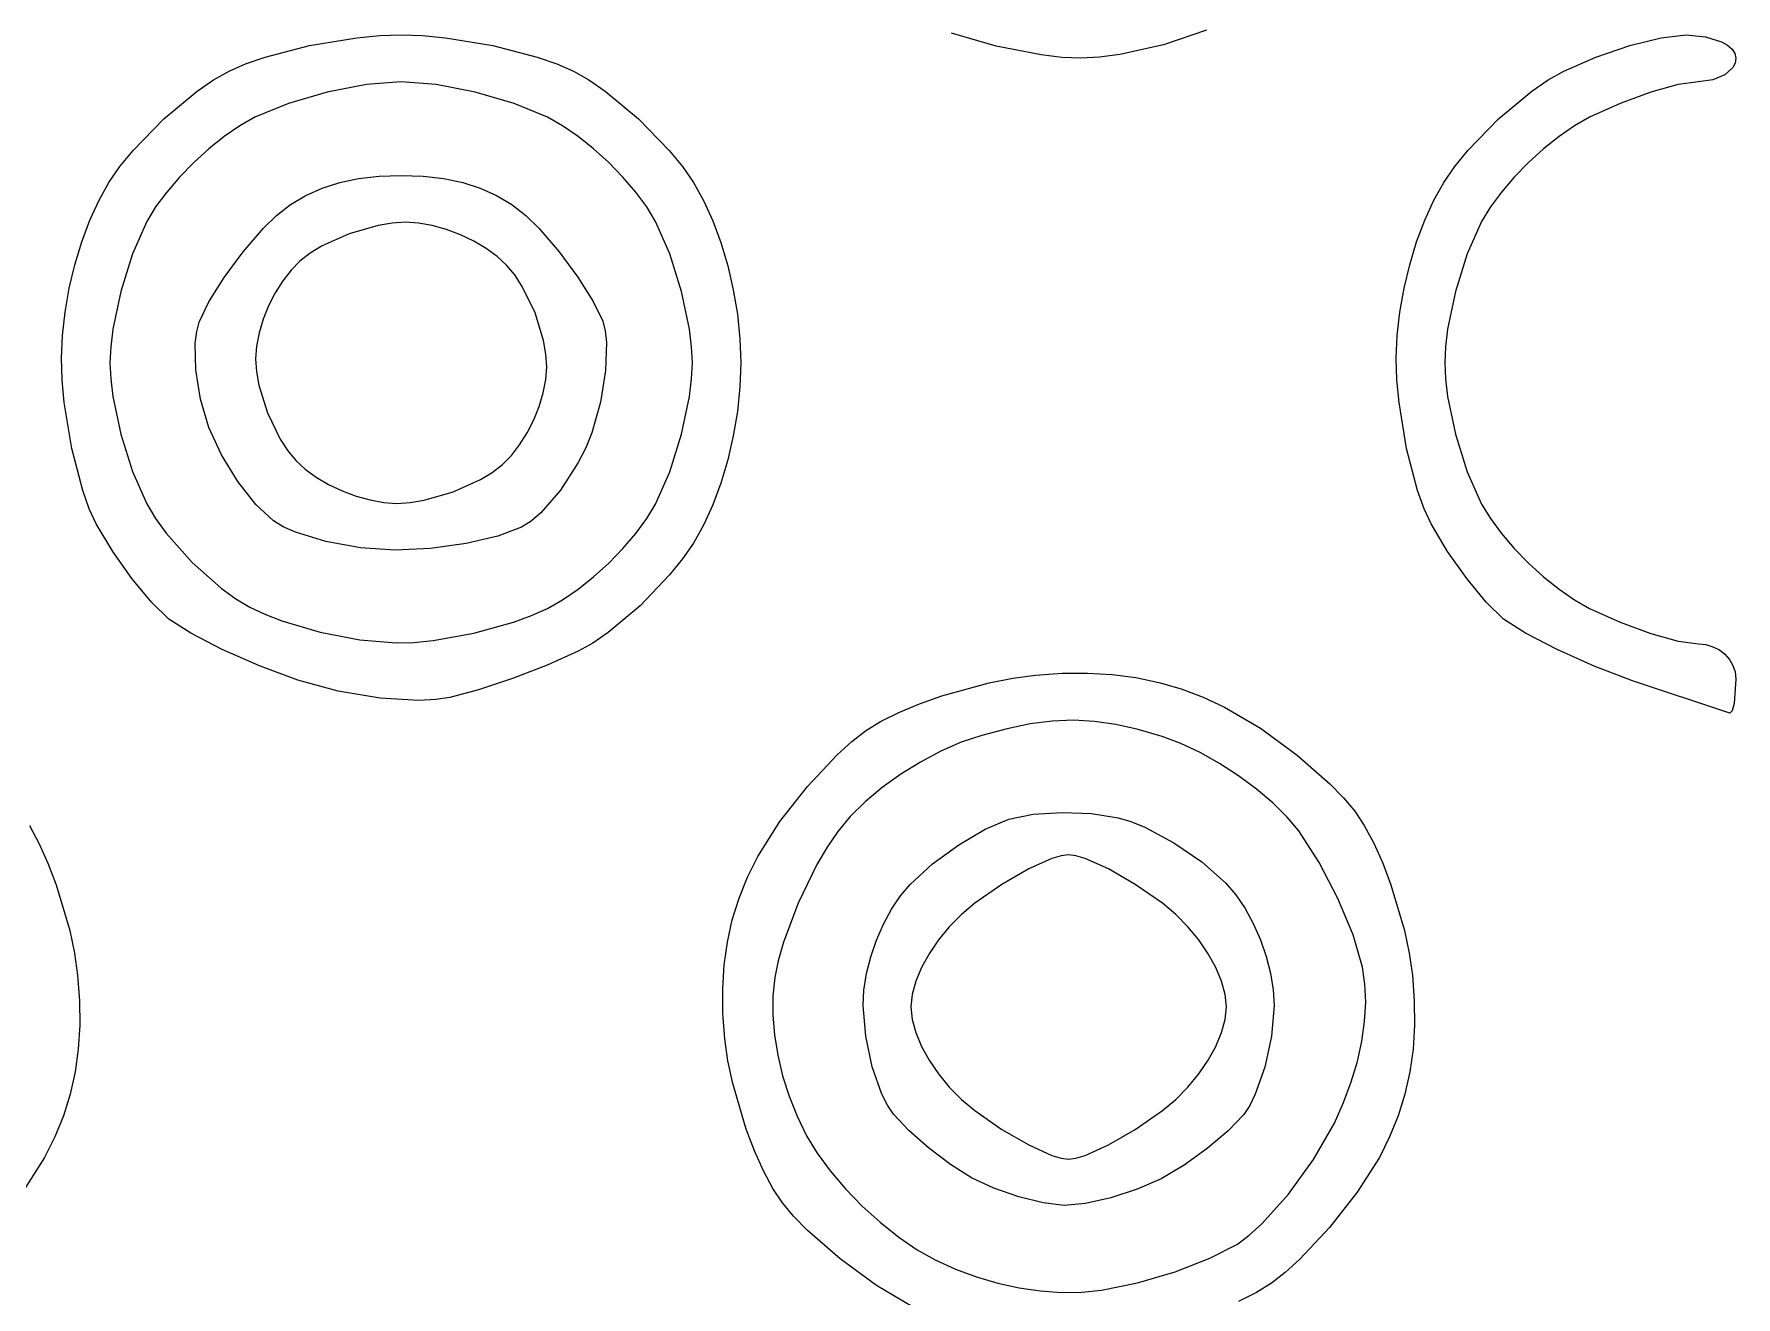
# Model space of a CAD drawing. Extents: x 94 to 886, y 19 to 528.
# Drawn here: x 684.1 to 886.2, y 238.7 to 388.6 of the extents above; entities that cross this region are included whole.
import ezdxf

# ---------------------------------------------------------------- set-up
doc = ezdxf.new("R2010")
doc.units = 0

msp = doc.modelspace()

# ---------------------------------------------------------------- linework, layer by layer
at = {"layer": 'Layer 1'}
for p, q in [((716.775863, 387.268416), (722.386989, 388.19381)), ((722.386989, 388.19381), (725.106039, 388.445768)), ((725.106039, 388.445768), (727.6556, 388.53368)), ((727.6556, 388.53368), (730.20519, 388.445768)), ((730.20519, 388.445768), (732.924255, 388.19381)), ((732.924255, 388.19381), (738.535388, 387.268416)), ((798.329825, 387.191429), (793.020119, 388.736434)), ((823.283434, 389.087971), (818.187475, 387.363339)), ((873.561625, 387.268446), (877.29435, 388.19384)), ((877.29435, 388.19384), (880.2692, 388.53371)), ((880.2692, 388.53371), (882.563003, 388.314234)), ((882.563003, 388.314234), (884.4414, 387.71665)), ((711.493105, 385.898822), (716.775863, 387.268416)), ((738.535388, 387.268416), (743.818152, 385.898822)), ((803.660644, 386.148509), (798.329825, 387.191429)), ((806.129197, 385.865111), (803.660644, 386.148509)), ((813.001028, 386.196997), (810.571749, 385.878817)), ((818.187475, 387.363339), (813.001028, 386.196997)), ((869.548063, 385.898852), (873.561625, 387.268446)), ((884.4414, 387.71665), (885.164253, 387.304587)), ((885.164253, 387.304587), (885.710572, 386.832221)), ((885.710572, 386.832221), (886.05613, 386.310959)), ((886.05613, 386.310959), (886.1767, 385.75221)), ((705.360996, 383.179356), (707.2096, 384.22635)), ((707.2096, 384.22635), (709.184515, 385.091613)), ((709.184515, 385.091613), (711.493105, 385.898822)), ((743.818152, 385.898822), (746.126756, 385.091613)), ((746.126756, 385.091613), (748.1017, 384.22635)), ((748.1017, 384.22635), (749.950271, 383.179363)), ((808.3573, 385.76697), (806.129197, 385.865111)), ((810.571749, 385.878817), (808.3573, 385.76697)), ((863.882101, 383.179386), (865.7307, 384.22638)), ((865.7307, 384.22638), (869.548063, 385.898852)), ((885.824284, 384.672205), (884.864725, 383.787779)), ((886.085543, 385.193464), (885.824284, 384.672205)), ((886.1767, 385.75221), (886.085543, 385.193464)), ((703.414422, 381.851251), (705.360996, 383.179356)), ((723.519994, 382.637612), (718.863175, 381.731095)), ((727.6556, 382.97055), (723.519994, 382.637612)), ((731.791263, 382.637612), (727.6556, 382.97055)), ((736.4481, 381.731095), (731.791263, 382.637612)), ((749.950271, 383.179363), (751.89682, 381.851264)), ((861.935536, 381.851281), (863.882101, 383.179386)), ((879.308919, 382.637782), (876.0723, 381.731265)), ((881.7103, 382.97072), (879.308919, 382.637782)), ((883.444553, 383.190195), (881.7103, 382.97072)), ((884.864725, 383.787779), (883.444553, 383.190195)), ((699.461275, 378.568477), (703.414422, 381.851251)), ((714.255669, 380.389443), (710.268, 378.7511)), ((718.863175, 381.731095), (714.255669, 380.389443)), ((741.055588, 380.389443), (736.4481, 381.731095)), ((745.0432, 378.7511), (741.055588, 380.389443)), ((751.89682, 381.851264), (755.849938, 378.568496)), ((857.982413, 378.568507), (861.935536, 381.851281)), ((872.424381, 380.389613), (868.7891, 378.75127)), ((876.0723, 381.731265), (872.424381, 380.389613)), ((695.817991, 374.811565), (699.461275, 378.568477)), ((710.268, 378.7511), (708.48042, 377.736997)), ((746.830809, 377.737), (745.0432, 378.7511)), ((755.849938, 378.568496), (759.493211, 374.811581)), ((854.339133, 374.811595), (857.982413, 378.568507)), ((868.7891, 378.75127), (867.001492, 377.737167)), ((706.640256, 376.468995), (704.80012, 374.997867)), ((708.48042, 377.736997), (706.640256, 376.468995)), ((748.670989, 376.468998), (746.830809, 377.737)), ((750.511134, 374.997869), (748.670989, 376.468998)), ((865.161314, 376.469165), (863.321176, 374.998037)), ((867.001492, 377.737167), (865.161314, 376.469165)), ((694.258744, 372.890787), (695.817991, 374.811565)), ((704.80012, 374.997867), (703.012625, 373.374386)), ((752.298638, 373.374386), (750.511134, 374.997869)), ((759.493211, 374.811581), (761.052456, 372.890797)), ((852.779873, 372.890817), (854.339133, 374.811595)), ((863.321176, 374.998037), (861.533688, 373.374556)), ((692.9524, 371.01405), (694.258744, 372.890787)), ((703.012625, 373.374386), (701.330383, 371.649326)), ((753.980892, 371.649324), (752.298638, 373.374386)), ((761.052456, 372.890797), (762.3588, 371.01405)), ((851.4735, 371.01408), (852.779873, 372.890817)), ((861.533688, 373.374556), (859.851456, 371.649496)), ((691.771949, 368.916867), (692.9524, 371.01405)), ((701.330383, 371.649326), (699.806006, 369.873459)), ((716.326441, 369.464201), (718.262088, 370.334835)), ((718.262088, 370.334835), (720.349342, 371.003016)), ((720.349342, 371.003016), (722.601689, 371.473901)), ((722.601689, 371.473901), (725.032613, 371.75265)), ((725.032613, 371.75265), (727.6556, 371.84442)), ((727.6556, 371.84442), (730.27862, 371.75265)), ((730.27862, 371.75265), (732.709569, 371.473901)), ((732.709569, 371.473901), (734.961934, 371.003016)), ((734.961934, 371.003016), (737.0492, 370.334835)), ((737.0492, 370.334835), (738.984854, 369.464201)), ((755.505292, 369.873456), (753.980892, 371.649324)), ((762.3588, 371.01405), (763.570894, 368.866204)), ((850.293053, 368.916897), (851.4735, 371.01408)), ((859.851456, 371.649496), (858.327092, 369.873629)), ((690.693789, 366.548187), (691.771949, 368.916867)), ((698.492108, 368.09756), (697.4413, 366.3724)), ((699.806006, 369.873459), (698.492108, 368.09756)), ((712.856032, 367.094942), (714.528917, 368.385956)), ((714.528917, 368.385956), (716.326441, 369.464201)), ((738.984854, 369.464201), (740.782381, 368.385956)), ((740.782381, 368.385956), (742.455268, 367.094942)), ((756.81923, 368.097557), (755.505292, 369.873456)), ((757.8701, 366.3724), (756.81923, 368.097557)), ((763.570894, 368.866204), (764.663705, 366.46758)), ((849.214905, 366.548217), (850.293053, 368.916897)), ((857.013204, 368.09773), (855.9624, 366.37257)), ((858.327092, 369.873629), (857.013204, 368.09773)), ((689.734751, 363.970773), (690.693789, 366.548187)), ((697.4413, 366.3724), (695.743661, 362.523988)), ((711.2943, 365.586), (712.856032, 367.094942)), ((724.924547, 365.918166), (721.486125, 364.929135)), ((726.591976, 366.187452), (724.924547, 365.918166)), ((728.1564, 366.28141), (726.591976, 366.187452)), ((729.710605, 366.177587), (728.1564, 366.28141)), ((731.348747, 365.880027), (729.710605, 366.177587)), ((733.021515, 365.409597), (731.348747, 365.880027)), ((742.455268, 367.094942), (744.017, 365.586)), ((759.567666, 362.524006), (757.8701, 366.3724)), ((764.663705, 366.46758), (765.624185, 363.867872)), ((848.255882, 363.970803), (849.214905, 366.548217)), ((855.9624, 366.37257), (854.264719, 362.524158)), ((688.911663, 361.24739), (689.734751, 363.970773)), ((708.886567, 362.76995), (711.2943, 365.586)), ((721.486125, 364.929135), (718.252041, 363.465369)), ((734.6796, 364.78716), (733.021515, 365.409597)), ((736.273691, 364.033582), (734.6796, 364.78716)), ((737.754478, 363.169727), (736.273691, 364.033582)), ((744.017, 365.586), (746.42155, 362.778059)), ((765.624185, 363.867872), (766.439288, 361.116769)), ((847.432813, 361.24742), (848.255882, 363.970803)), ((695.743661, 362.523988), (694.353438, 358.077422)), ((706.646038, 359.728962), (708.886567, 362.76995)), ((716.840033, 362.602664), (715.6332, 361.67792)), ((718.252041, 363.465369), (716.840033, 362.602664)), ((739.072651, 362.216462), (737.754478, 363.169727)), ((740.1789, 361.19465), (739.072651, 362.216462)), ((746.42155, 362.778059), (748.653375, 359.759104)), ((760.957825, 358.077441), (759.567666, 362.524006)), ((854.264719, 362.524158), (852.8745, 358.077592)), ((688.241354, 358.440802), (688.911663, 361.24739)), ((714.57439, 360.610362), (713.586622, 359.338271)), ((715.6332, 361.67792), (714.57439, 360.610362)), ((741.137121, 360.029988), (740.1789, 361.19465)), ((742.031044, 358.667308), (741.137121, 360.029988)), ((766.439288, 361.116769), (767.095967, 358.263964)), ((846.762522, 358.440832), (847.432813, 361.24742)), ((687.740655, 355.613773), (688.241354, 358.440802)), ((694.353438, 358.077422), (693.414095, 353.583296)), ((704.822864, 356.828918), (706.646038, 359.728962)), ((712.691511, 357.909236), (711.910675, 356.370846)), ((713.586622, 359.338271), (712.691511, 357.909236)), ((743.54775, 355.546182), (742.031044, 358.667308)), ((748.653375, 359.759104), (750.463588, 356.891647)), ((761.897122, 353.583306), (760.957825, 358.077441)), ((767.095967, 358.263964), (767.581177, 355.359148)), ((846.261839, 355.613803), (846.762522, 358.440832)), ((852.8745, 358.077592), (851.935181, 353.583466)), ((703.6672, 354.4357), (704.822864, 356.828918)), ((711.910675, 356.370846), (711.265729, 354.770691)), ((750.463588, 356.891647), (751.6033, 354.5382)), ((687.426394, 352.829068), (687.740655, 355.613773)), ((703.367521, 353.297402), (703.6672, 354.4357)), ((711.265729, 354.770691), (710.778291, 353.156359)), ((744.572531, 352.22784), (743.54775, 355.546182)), ((751.6033, 354.5382), (751.892095, 353.403023)), ((767.581177, 355.359148), (767.88187, 352.452013)), ((845.947589, 352.829098), (846.261839, 355.613803)), ((687.3154, 350.14945), (687.426394, 352.829068)), ((693.414095, 353.583296), (693.158338, 351.490457)), ((703.203591, 351.934624), (703.367521, 353.297402)), ((703.26425, 348.74098), (703.203591, 351.934624)), ((710.778291, 353.156359), (710.469975, 351.575439)), ((744.851548, 350.618641), (744.572531, 352.22784)), ((751.892095, 353.403023), (752.040645, 352.009357)), ((752.040645, 352.009357), (751.938563, 348.664285)), ((762.152867, 351.490462), (761.897122, 353.583306)), ((767.88187, 352.452013), (767.985, 349.59225)), ((845.8366, 350.14948), (845.947589, 352.829098)), ((851.935181, 353.583466), (851.679434, 351.490627)), ((687.397637, 347.589572), (687.3154, 350.14945)), ((693.158338, 351.490457), (693.0691, 349.5922)), ((710.469975, 351.575439), (710.3624, 350.07552)), ((710.3624, 350.07552), (710.459756, 348.565729)), ((744.9489, 349.10885), (744.851548, 350.618641)), ((762.2421, 349.5922), (762.152867, 351.490462)), ((845.918775, 347.589602), (845.8366, 350.14948)), ((851.679434, 351.490627), (851.5902, 349.59237)), ((693.0691, 349.5922), (693.158079, 347.694382)), ((693.158079, 347.694382), (693.413095, 345.602879)), ((703.811734, 345.265471), (703.26425, 348.74098)), ((710.459756, 348.565729), (710.738783, 346.95653)), ((744.841325, 347.608931), (744.9489, 349.10885)), ((751.938563, 348.664285), (751.340148, 344.938446)), ((761.897122, 345.601046), (762.152867, 347.69391)), ((762.152867, 347.69391), (762.2421, 349.5922)), ((767.985, 349.59225), (767.88187, 346.732461)), ((851.5902, 349.59237), (851.679434, 347.694076)), ((851.679434, 347.694076), (851.935181, 345.601208)), ((687.637425, 344.897085), (687.397637, 347.589572)), ((710.738783, 346.95653), (711.763588, 343.638187)), ((744.045571, 344.413679), (744.533009, 346.028011)), ((744.533009, 346.028011), (744.841325, 347.608931)), ((767.88187, 346.732461), (767.581177, 343.825316)), ((846.158527, 344.897115), (845.918775, 347.589602)), ((688.522025, 339.437051), (687.637425, 344.897085)), ((693.413095, 345.602879), (694.349713, 341.113734)), ((704.8086, 341.9188), (703.811734, 345.265471)), ((711.763588, 343.638187), (713.280298, 340.517062)), ((743.400625, 342.813524), (744.045571, 344.413679)), ((751.340148, 344.938446), (750.2885, 341.2673)), ((760.957825, 341.106899), (761.897122, 345.601046)), ((767.581177, 343.825316), (767.095967, 340.9205)), ((847.043113, 339.437081), (846.158527, 344.897115)), ((851.935181, 345.601208), (852.8745, 341.107054)), ((706.321056, 338.683831), (704.8086, 341.9188)), ((742.619789, 341.275134), (743.400625, 342.813524)), ((694.349713, 341.113734), (695.735898, 336.674597)), ((713.280298, 340.517062), (714.174208, 339.154382)), ((740.73691, 338.574008), (741.724678, 339.846099)), ((741.724678, 339.846099), (742.619789, 341.275134)), ((750.2885, 341.2673), (749.565479, 339.50792)), ((759.567666, 336.660352), (760.957825, 341.106899)), ((767.095967, 340.9205), (766.439288, 338.0677)), ((852.8745, 341.107054), (854.264719, 336.660508)), ((689.833938, 334.414892), (688.522025, 339.437051)), ((708.272375, 335.512325), (706.321056, 338.683831)), ((714.174208, 339.154382), (715.1324, 337.98972)), ((715.1324, 337.98972), (716.238616, 336.967913)), ((739.6781, 337.50645), (740.73691, 338.574008)), ((748.682961, 337.759151), (746.576188, 334.477264)), ((749.565479, 339.50792), (748.682961, 337.759151)), ((766.439288, 338.0677), (765.624185, 335.3166)), ((848.355067, 334.414922), (847.043113, 339.437081)), ((695.735898, 336.674597), (697.4286, 332.8353)), ((716.238616, 336.967913), (717.556766, 336.01466)), ((717.556766, 336.01466), (719.037539, 335.150823)), ((733.825213, 334.25529), (737.059302, 335.719018)), ((737.059302, 335.719018), (738.471296, 336.581711)), ((738.471296, 336.581711), (739.6781, 337.50645)), ((739.6781, 337.50645), (739.6781, 337.50645)), ((757.8701, 332.812), (759.567666, 336.660352)), ((854.264719, 336.660508), (855.9624, 332.81217)), ((690.607866, 332.269747), (689.833938, 334.414892)), ((710.410706, 332.768582), (708.272375, 335.512325)), ((719.037539, 335.150823), (720.631625, 334.397265)), ((720.631625, 334.397265), (722.289714, 333.774848)), ((722.289714, 333.774848), (723.962497, 333.304435)), ((730.386767, 333.266297), (733.825213, 334.25529)), ((746.576188, 334.477264), (744.241695, 331.789269)), ((765.624185, 335.3166), (764.663705, 332.716884)), ((849.129029, 332.269777), (848.355067, 334.414922)), ((691.4379, 330.47615), (690.607866, 332.269747)), ((697.4286, 332.8353), (698.465393, 331.11666)), ((712.4842, 330.8169), (710.410706, 332.768582)), ((723.962497, 333.304435), (725.600662, 333.006888)), ((725.600662, 333.006888), (727.1549, 332.90307)), ((727.1549, 332.90307), (728.719328, 332.997023)), ((728.719328, 332.997023), (730.386767, 333.266297)), ((744.241695, 331.789269), (743.074528, 330.782867)), ((756.81923, 331.086807), (757.8701, 332.812)), ((764.663705, 332.716884), (763.570894, 330.318239)), ((849.9591, 330.47618), (849.129029, 332.269777)), ((855.9624, 332.81217), (857.013204, 331.086977)), ((693.396808, 327.197544), (691.4379, 330.47615)), ((698.465393, 331.11666), (699.743927, 329.35031)), ((712.4842, 330.81689), (712.4842, 330.8169)), ((713.635758, 330.118454), (712.4842, 330.81689)), ((715.093814, 329.466872), (713.635758, 330.118454)), ((718.692013, 328.361316), (715.093814, 329.466872)), ((741.953, 330.0628), (739.138594, 329.005573)), ((743.074528, 330.782867), (741.953, 330.0628)), ((755.505292, 329.310883), (756.81923, 331.086807)), ((763.570894, 330.318239), (762.3588, 328.17035)), ((851.917894, 327.197574), (849.9591, 330.47618)), ((857.013204, 331.086977), (858.327092, 329.311052)), ((699.743927, 329.35031), (702.825238, 325.875734)), ((722.80398, 327.614315), (718.692013, 328.361316)), ((726.9549, 327.33996), (722.80398, 327.614315)), ((731.147431, 327.554809), (726.9549, 327.33996)), ((735.3727, 328.139795), (731.147431, 327.554809)), ((739.138594, 329.005573), (735.3727, 328.139795)), ((752.298638, 325.809926), (753.980892, 327.534999)), ((753.980892, 327.534999), (755.505292, 329.310883)), ((762.3588, 328.17035), (761.064248, 326.301582)), ((858.327092, 329.311052), (859.851456, 327.535166)), ((859.851456, 327.535166), (861.533688, 325.810092)), ((695.674888, 323.972911), (693.396808, 327.197544)), ((702.825238, 325.875734), (706.27058, 322.814091)), ((750.511134, 324.186438), (752.298638, 325.809926)), ((761.064248, 326.301582), (759.538795, 324.403642)), ((854.195925, 323.972941), (851.917894, 327.197574)), ((861.533688, 325.810092), (863.321176, 324.186604)), ((697.989323, 321.173223), (695.674888, 323.972911)), ((748.670989, 322.715306), (750.511134, 324.186438)), ((759.538795, 324.403642), (756.019613, 320.73061)), ((856.510369, 321.173253), (854.195925, 323.972941)), ((863.321176, 324.186604), (865.161314, 322.715472)), ((706.27058, 322.814091), (708.004152, 321.563907)), ((708.004152, 321.563907), (709.678, 320.5679)), ((745.0432, 320.4332), (746.830809, 321.447303)), ((746.830809, 321.447303), (748.670989, 322.715306)), ((865.161314, 322.715472), (867.001492, 321.44747)), ((867.001492, 321.44747), (868.7891, 320.43337)), ((700.0573, 319.16945), (697.989323, 321.173223)), ((709.678, 320.5679), (711.45704, 319.735723)), ((711.45704, 319.735723), (713.491955, 318.954979)), ((741.010017, 318.803373), (743.150748, 319.587757)), ((743.150748, 319.587757), (745.0432, 320.43313)), ((745.0432, 320.43313), (745.0432, 320.4332)), ((756.019613, 320.73061), (752.250098, 317.571972)), ((858.5784, 319.16948), (856.510369, 321.173253)), ((868.7891, 320.43337), (872.424381, 318.795091)), ((702.654123, 317.485105), (700.0573, 319.16945)), ((706.408488, 315.555161), (702.654123, 317.485105)), ((713.491955, 318.954979), (718.043938, 317.6174)), ((718.043938, 317.6174), (722.763002, 316.694376)), ((731.438027, 316.61404), (736.278463, 317.485234)), ((736.278463, 317.485234), (741.010017, 318.803373)), ((752.250098, 317.571972), (750.411732, 316.317027)), ((861.175281, 317.479916), (858.5784, 319.16948)), ((864.929675, 315.535756), (861.175281, 317.479916)), ((872.424381, 318.795091), (876.0723, 317.453471)), ((876.0723, 317.453471), (879.308919, 316.546966)), ((710.817658, 313.617787), (706.408488, 315.555161)), ((722.763002, 316.694376), (727.0782, 316.32512)), ((727.0782, 316.32512), (729.161194, 316.388338)), ((729.161194, 316.388338), (731.438027, 316.61404)), ((748.6791, 315.34845), (744.983483, 313.701892)), ((750.411732, 316.317027), (748.6791, 315.34845)), ((869.338856, 313.577326), (864.929675, 315.535756)), ((879.308919, 316.546966), (881.7103, 316.21403)), ((881.7103, 316.21403), (882.607529, 316.12887)), ((882.607529, 316.12887), (883.444553, 315.8848)), ((883.444553, 315.8848), (884.203057, 315.498933)), ((884.203057, 315.498933), (884.864725, 314.988386)), ((715.3789, 311.91115), (710.817658, 313.617787)), ((744.983483, 313.701892), (740.874663, 312.114202)), ((873.9001, 311.84495), (869.338856, 313.577326)), ((884.864725, 314.988386), (885.411239, 314.370273)), ((885.411239, 314.370273), (885.824284, 313.661707)), ((885.824284, 313.661707), (886.085543, 312.879805)), ((720.154789, 310.612033), (715.3789, 311.91116)), ((715.3789, 311.91116), (715.3789, 311.91115)), ((740.874663, 312.114202), (736.853311, 310.766187)), ((791.8705, 310.04825), (797.502278, 311.595461)), ((797.502278, 311.595461), (800.303946, 312.141417)), ((800.303946, 312.141417), (802.9858, 312.49947)), ((802.9858, 312.49947), (806.144475, 312.720744)), ((806.144475, 312.720744), (809.175216, 312.748311)), ((809.175216, 312.748311), (812.091849, 312.579865)), ((812.091849, 312.579865), (814.9082, 312.2131)), ((814.9082, 312.2131), (817.638095, 311.64571)), ((817.638095, 311.64571), (820.295359, 310.875389)), ((873.9005, 311.84509), (873.9001, 311.84495)), ((885.4566, 307.99149), (873.9005, 311.84509)), ((886.1767, 312.04168), (885.964963, 309.130861)), ((886.085543, 312.879805), (886.1767, 312.04168)), ((725.148263, 309.789044), (720.154789, 310.612033)), ((729.767355, 309.508985), (725.148263, 309.789044)), ((731.751519, 309.593428), (729.767355, 309.508985)), ((733.4201, 309.83865), (731.751519, 309.593428)), ((736.853311, 310.766187), (733.4201, 309.83865)), ((789.205892, 309.1012), (791.8705, 310.04825)), ((820.295359, 310.875389), (822.893819, 309.899831)), ((822.893819, 309.899831), (825.4473, 308.71673)), ((784.592991, 306.995722), (786.752472, 308.074657)), ((786.752472, 308.074657), (789.205892, 309.1012)), ((825.4473, 308.71673), (829.723791, 306.189279)), ((885.735967, 308.273291), (885.4566, 307.99149)), ((885.964963, 309.130861), (885.735967, 308.273291)), ((781.178052, 304.617894), (782.8102, 305.8915)), ((782.8102, 305.8915), (784.592991, 306.995722)), ((796.6052, 305.35156), (794.174442, 304.524874)), ((799.603277, 306.143721), (796.6052, 305.35156)), ((802.370062, 306.705739), (799.603277, 306.143721)), ((804.975467, 307.037192), (802.370062, 306.705739)), ((807.4894, 307.137658), (804.975467, 307.037192)), ((809.98177, 307.006714), (807.4894, 307.137658)), ((812.522487, 306.643937), (809.98177, 307.006714)), ((815.181461, 306.048907), (812.522487, 306.643937)), ((818.0286, 305.2212), (815.181461, 306.048907)), ((820.238615, 304.393811), (818.0286, 305.2212)), ((829.723791, 306.189279), (834.06195, 303.01813)), ((779.45018, 303.053418), (781.178052, 304.617894)), ((791.72597, 303.458211), (789.310529, 302.185494)), ((794.174442, 304.524874), (791.72597, 303.458211)), ((822.530642, 303.309827), (820.238615, 304.393811)), ((824.838051, 302.015291), (822.530642, 303.309827)), ((775.917237, 299.296457), (779.45018, 303.053418)), ((789.310529, 302.185494), (786.978862, 300.740649)), ((827.094212, 300.556245), (824.838051, 302.015291)), ((834.06195, 303.01813), (837.954909, 299.608556)), ((772.631327, 295.109818), (775.917237, 299.296457)), ((784.781713, 299.157598), (782.769823, 297.470267)), ((786.978862, 300.740649), (784.781713, 299.157598)), ((829.232497, 298.978731), (827.094212, 300.556245)), ((837.954909, 299.608556), (839.576043, 297.941007)), ((782.769823, 297.470267), (780.993938, 295.71258)), ((831.186277, 297.328791), (829.232497, 298.978731)), ((832.888921, 295.652466), (831.186277, 297.328791)), ((839.576043, 297.941007), (840.8958, 296.36583)), ((770.0124, 290.9827), (772.631327, 295.109818)), ((780.993938, 295.71258), (779.5048, 293.91846)), ((797.01878, 294.201421), (799.8228, 295.38653)), ((799.8228, 295.38653), (802.725506, 295.976366)), ((802.725506, 295.976366), (806.141775, 296.207576)), ((806.141775, 296.207576), (809.645456, 296.074258)), ((809.645456, 296.074258), (812.8104, 295.57051)), ((812.8104, 295.57051), (814.31932, 295.110242)), ((814.31932, 295.110242), (815.957587, 294.442048)), ((834.2738, 293.9958), (832.888921, 295.652466)), ((840.8958, 296.36583), (842.039974, 294.645326)), ((683.518374, 294.645276), (684.636347, 292.561245)), ((779.5048, 293.91846), (778.253636, 292.076483)), ((793.871212, 292.349051), (797.01878, 294.201421)), ((815.957587, 294.442048), (819.4128, 292.608639)), ((836.674975, 290.272909), (834.2738, 293.9958)), ((842.039974, 294.645326), (843.157948, 292.561295)), ((684.636347, 292.561245), (685.700034, 290.193545)), ((778.253636, 292.076483), (777.031091, 290.000362)), ((790.765214, 290.083051), (793.871212, 292.349051)), ((806.050488, 291.062825), (804.941737, 290.725595)), ((806.9178, 291.18049), (806.050488, 291.062825)), ((807.785112, 291.062825), (806.9178, 291.18049)), ((808.893861, 290.725595), (807.785112, 291.062825)), ((819.4128, 292.608639), (822.757312, 290.323795)), ((843.157948, 292.561295), (844.221639, 290.193595)), ((685.700034, 290.193545), (686.68135, 287.622035)), ((768.786474, 288.518418), (770.0124, 290.9827)), ((777.031091, 290.000362), (774.7947, 285.429765)), ((788.0859, 287.65705), (790.765214, 290.083051)), ((802.182675, 289.487025), (799.006125, 287.653952)), ((804.941737, 290.725595), (802.182675, 289.487025)), ((811.652912, 289.487025), (808.893861, 290.725595)), ((814.829433, 287.653952), (811.652912, 289.487025)), ((822.757312, 290.323795), (825.5724, 287.84103)), ((838.8984, 285.98379), (836.674975, 290.272909)), ((844.221639, 290.193595), (845.202963, 287.622085)), ((686.68135, 287.622035), (688.284528, 282.187022)), ((767.775602, 286.010725), (768.786474, 288.518418)), ((786.941196, 286.297428), (788.0859, 287.65705)), ((799.006125, 287.653952), (795.7776, 285.41555)), ((818.0579, 285.41555), (814.829433, 287.653952)), ((825.5724, 287.84103), (826.769766, 286.43027)), ((845.202963, 287.622085), (846.80617, 282.187072)), ((766.977394, 283.446281), (767.775602, 286.010725)), ((774.7947, 285.429765), (773.041309, 280.774815)), ((785.880427, 284.699501), (786.941196, 286.297428)), ((795.7776, 285.41555), (794.198629, 284.089806)), ((819.6369, 284.089806), (818.0579, 285.41555)), ((826.769766, 286.43027), (827.871586, 284.79813)), ((840.696425, 281.658926), (838.8984, 285.98379)), ((766.389462, 280.811742), (766.977394, 283.446281)), ((784.925597, 282.919766), (785.880427, 284.699501)), ((794.198629, 284.089806), (792.750366, 282.62323)), ((821.085177, 282.62323), (819.6369, 284.089806)), ((827.871586, 284.79813), (828.857303, 282.996669)), ((828.857303, 282.996669), (829.706362, 281.077947)), ((688.284528, 282.187022), (688.85022, 279.483238)), ((783.421776, 279.040857), (784.098712, 281.014719)), ((784.098712, 281.014719), (784.925597, 282.919766)), ((791.457414, 281.055719), (790.344375, 279.427166)), ((792.750366, 282.62323), (791.457414, 281.055719)), ((822.37813, 281.055719), (821.085177, 282.62323)), ((823.491162, 279.427166), (822.37813, 281.055719)), ((829.706362, 281.077947), (830.398208, 279.094024)), ((841.8214, 277.8288), (840.696425, 281.658926)), ((846.80617, 282.187072), (847.371887, 279.483288)), ((688.85022, 279.483238), (689.2212, 276.89508)), ((766.009417, 278.093767), (766.389462, 280.811742)), ((773.041309, 280.774815), (772.422514, 278.593254)), ((782.916792, 277.054677), (783.421776, 279.040857)), ((790.344375, 279.427166), (789.435852, 277.777468)), ((824.399674, 277.777468), (823.491162, 279.427166)), ((830.398208, 279.094024), (830.912283, 277.096957)), ((847.371887, 279.483288), (847.7429, 276.89513)), ((765.834867, 275.279013), (766.009417, 278.093767)), ((772.422514, 278.593254), (772.0166, 276.60366)), ((782.605765, 275.112676), (782.916792, 277.054677)), ((789.435852, 277.777468), (788.756447, 276.146519)), ((825.079067, 276.146519), (824.399674, 277.777468)), ((830.912283, 277.096957), (831.228032, 275.138806)), ((842.116664, 275.808365), (841.8214, 277.8288)), ((689.2212, 276.89508), (689.450508, 273.846742)), ((765.863425, 272.354138), (765.834867, 275.279013)), ((772.0166, 276.60366), (771.796312, 274.425269)), ((782.5107, 273.27135), (782.605765, 275.112676)), ((788.756447, 276.146519), (788.330762, 274.574215)), ((825.504742, 274.574215), (825.079067, 276.146519)), ((831.228032, 275.138806), (831.3249, 273.27163)), ((842.199367, 273.65351), (842.116664, 275.808365)), ((847.7429, 276.89513), (847.972179, 273.846792)), ((689.450508, 273.846742), (689.479091, 270.921867)), ((771.796312, 274.425269), (771.785855, 272.138597)), ((782.823337, 269.619825), (782.5107, 273.27135)), ((788.330762, 274.574215), (788.1834, 273.10045)), ((788.1834, 273.10045), (788.330762, 271.626722)), ((825.6521, 273.10045), (825.504742, 274.574215)), ((825.504742, 271.626716), (825.6521, 273.10045)), ((831.3249, 273.27163), (831.010744, 269.617001)), ((842.074028, 271.389323), (842.199367, 273.65351)), ((847.972179, 273.846792), (848.000745, 270.921917)), ((689.479091, 270.921867), (689.304559, 268.107113)), ((766.0927, 269.3058), (765.863425, 272.354138)), ((771.785855, 272.138597), (771.979273, 269.773238)), ((788.330762, 271.626722), (788.756447, 270.054446)), ((825.079067, 270.054435), (825.504742, 271.626716)), ((841.745162, 269.040892), (842.074028, 271.389323)), ((848.000745, 270.921917), (847.826204, 268.107163)), ((766.463713, 266.717613), (766.0927, 269.3058)), ((771.979273, 269.773238), (772.370612, 267.358788)), ((783.606825, 265.972404), (782.823337, 269.619825)), ((788.756447, 270.054446), (789.435852, 268.423517)), ((824.399674, 268.423503), (825.079067, 270.054435)), ((831.010744, 269.617001), (830.227425, 265.961163)), ((841.21729, 266.633307), (841.745162, 269.040892)), ((689.304559, 268.107113), (688.924525, 265.389137)), ((772.370612, 267.358788), (772.953919, 264.924839)), ((789.435852, 268.423517), (790.344375, 266.773832)), ((823.491162, 266.773817), (824.399674, 268.423503)), ((847.826204, 268.107163), (847.446162, 265.389187)), ((688.924525, 265.389137), (688.3366, 262.754599)), ((767.029428, 264.013814), (766.463713, 266.717613)), ((772.953919, 264.924839), (773.723239, 262.500989)), ((784.742925, 262.75203), (783.606825, 265.972404)), ((790.344375, 266.773832), (791.457414, 265.145287)), ((791.457414, 265.145287), (792.750366, 263.577778)), ((821.085177, 263.577767), (822.37813, 265.145273)), ((822.37813, 265.145273), (823.491162, 266.773817)), ((830.227425, 265.961163), (829.092169, 262.728358)), ((840.494927, 264.191654), (841.21729, 266.633307)), ((847.446162, 265.389187), (846.858225, 262.754649)), ((768.632625, 258.578804), (767.029428, 264.013814)), ((792.750366, 263.577778), (794.198629, 262.1112)), ((819.6369, 262.111193), (821.085177, 263.577767)), ((839.582591, 261.741022), (840.494927, 264.191654)), ((688.3366, 262.754599), (687.538397, 260.190155)), ((773.723239, 262.500989), (774.672617, 260.116831)), ((785.406255, 261.434157), (784.742925, 262.75203)), ((786.1134, 260.38165), (785.406255, 261.434157)), ((794.198629, 262.1112), (795.7776, 260.78545)), ((795.7776, 260.78545), (799.006125, 258.547046)), ((814.829433, 258.547046), (818.0579, 260.78545)), ((818.0579, 260.78545), (819.6369, 262.111193)), ((818.0579, 260.78545), (818.0579, 260.78545)), ((828.429197, 261.403169), (827.7222, 260.34283)), ((829.092169, 262.728358), (828.429197, 261.403169)), ((838.4848, 259.3065), (839.582591, 261.741022)), ((846.858225, 262.754649), (846.059998, 260.190205)), ((687.538397, 260.190155), (686.527526, 257.682462)), ((774.672617, 260.116831), (775.7961, 257.80196)), ((787.931542, 258.431511), (786.1134, 260.38165)), ((827.7222, 260.34283), (825.862106, 258.373895)), ((836.014339, 254.997711), (838.4848, 259.3065)), ((846.059998, 260.190205), (845.049088, 257.682512)), ((686.527526, 257.682462), (685.3016, 255.21818)), ((769.613936, 256.007304), (768.632625, 258.578804)), ((775.7961, 257.80196), (777.042902, 255.744244)), ((790.286412, 256.35522), (787.931542, 258.431511)), ((799.006125, 258.547046), (802.182675, 256.71397)), ((802.182675, 256.71397), (804.941737, 255.475397)), ((808.893861, 255.475397), (811.652912, 256.71397)), ((811.652912, 256.71397), (814.829433, 258.547046)), ((825.862106, 258.373895), (823.393125, 256.275395)), ((845.049088, 257.682512), (843.8231, 255.21823)), ((685.3016, 255.21818), (682.682686, 251.091065)), ((770.677609, 253.639617), (769.613936, 256.007304)), ((777.042902, 255.744244), (778.604059, 253.62728)), ((792.873652, 254.400984), (790.286412, 256.35522)), ((804.941737, 255.475397), (806.050488, 255.138165)), ((806.050488, 255.138165), (806.9178, 255.0205)), ((806.9178, 255.0205), (807.785112, 255.138165)), ((807.785112, 255.138165), (808.893861, 255.475397)), ((823.393125, 256.275395), (820.637006, 254.29832)), ((833.019337, 250.854607), (836.014339, 254.997711)), ((843.8231, 255.21823), (841.204187, 251.091115)), ((771.795559, 251.555597), (770.677609, 253.639617)), ((778.604059, 253.62728), (780.41695, 251.511503)), ((795.3889, 252.81701), (792.873652, 254.400984)), ((798.040086, 251.571232), (795.3889, 252.81729)), ((795.3889, 252.81729), (795.3889, 252.81701)), ((817.9155, 252.69366), (815.058158, 251.44391)), ((820.637006, 254.29832), (817.9155, 252.69366)), ((772.9397, 249.8351), (771.795559, 251.555597)), ((780.41695, 251.511503), (782.41895, 249.457353)), ((800.997337, 250.53758), (798.040086, 251.571232)), ((815.058158, 251.44391), (811.932062, 250.433173)), ((829.877692, 247.348251), (833.019337, 250.854607)), ((841.204187, 251.091115), (837.9183, 246.904464)), ((774.259462, 248.259922), (772.9397, 249.8351)), ((782.41895, 249.457353), (784.547438, 247.525265)), ((803.89982, 249.82504), (800.997337, 250.53758)), ((806.3867, 249.54232), (803.89982, 249.82504)), ((808.915486, 249.764843), (806.3867, 249.54232)), ((811.932062, 250.433173), (808.915486, 249.764843)), ((775.880606, 246.592373), (774.259462, 248.259922)), ((784.547438, 247.525265), (786.739791, 245.775679)), ((828.369971, 245.981058), (829.877692, 247.348251)), ((837.9183, 246.904464), (834.385362, 243.147471)), ((779.7736, 243.182796), (775.880606, 246.592373)), ((786.739791, 245.775679), (788.933386, 244.269031)), ((823.691955, 243.250913), (826.9673, 244.94956)), ((826.9673, 244.9497), (828.369971, 245.981058)), ((826.9673, 244.94956), (826.9673, 244.9497)), ((784.111794, 240.011646), (779.7736, 243.182796)), ((788.933386, 244.269031), (791.0656, 243.06576)), ((791.0656, 243.06576), (793.503895, 241.961642)), ((819.556762, 241.650061), (823.691955, 243.250913)), ((834.385362, 243.147471), (832.657477, 241.582969)), ((793.503895, 241.961642), (795.994131, 241.036445)), ((795.994131, 241.036445), (798.514865, 240.294082)), ((815.091364, 240.327004), (819.556762, 241.650061)), ((832.657477, 241.582969), (831.0253, 240.30933)), ((788.3883, 237.4842), (784.111794, 240.011646)), ((798.514865, 240.294082), (801.04465, 239.738468)), ((801.04465, 239.738468), (803.562041, 239.373513)), ((803.562041, 239.373513), (806.045594, 239.203132)), ((806.045594, 239.203132), (808.473862, 239.231236)), ((808.473862, 239.231236), (810.8254, 239.46174)), ((810.8254, 239.46174), (815.091364, 240.327004)), ((829.242513, 239.205141), (827.083044, 238.126233)), ((831.0253, 240.30933), (829.242513, 239.205141))]:
    msp.add_line(p, q, dxfattribs=at)

doc.saveas('drawing.dxf')
